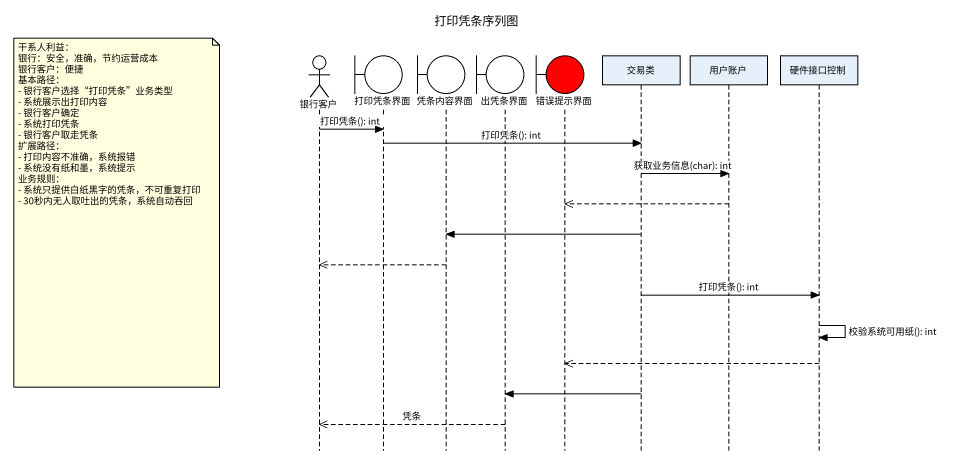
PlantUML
@startuml
title 打印凭条序列图
hide footbox
actor 银行客户
boundary 打印凭条界面
boundary 凭条内容界面
boundary 出凭条界面
boundary 错误提示界面 #FF0000
participant 交易类
participant 用户账户
participant 硬件接口控制

银行客户 -> 打印凭条界面 : 打印凭条(): int
打印凭条界面 -> 交易类 : 打印凭条(): int
交易类 -> 用户账户 : 获取业务信息(char): int
用户账户 -->> 错误提示界面
note left of 银行客户
  干系人利益：
  银行：安全，准确，节约运营成本
  银行客户：便捷
  基本路径：
  - 银行客户选择“打印凭条”业务类型
  - 系统展示出打印内容
  - 银行客户确定
  - 系统打印凭条
  - 银行客户取走凭条
  扩展路径：
  - 打印内容不准确，系统报错
  - 系统没有纸和墨，系统提示
  业务规则：
  - 系统只提供白纸黑字的凭条，不可重复打印
  - 30秒内无人取吐出的凭条，系统自动吞回
end note
交易类 -> 凭条内容界面
凭条内容界面 -->> 银行客户
交易类 -> 硬件接口控制 : 打印凭条(): int
硬件接口控制 -> 硬件接口控制 : 校验系统可用纸(): int
硬件接口控制 -->> 错误提示界面
交易类 -> 出凭条界面
出凭条界面 -->> 银行客户 : 凭条
@enduml
